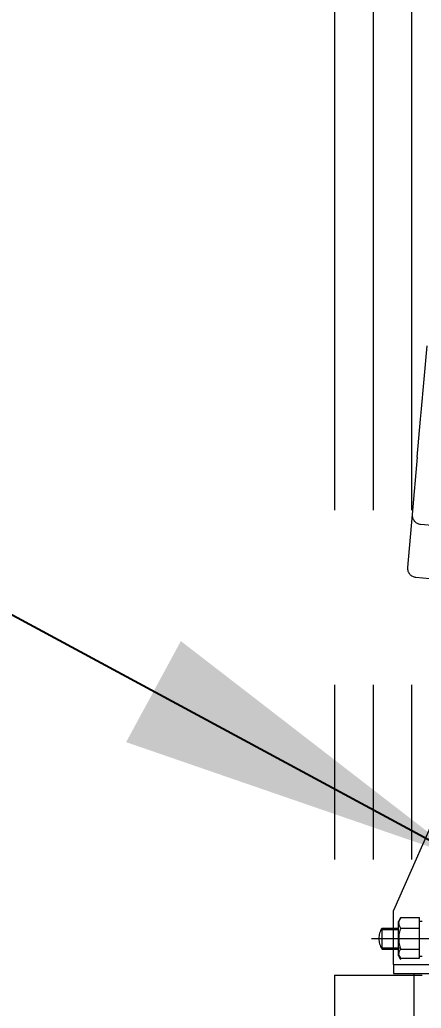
# Model space of a CAD drawing. Header units: inches. Extents: x 0 to 157513, y -28488 to 35640.
# Drawn here: x 9076 to 9305, y 17118 to 17684 of the extents above; entities that cross this region are included whole.
import ezdxf

# ---------------------------------------------------------------- set-up
doc = ezdxf.new("R2010")
doc.units = ezdxf.units.IN
doc.header["$LTSCALE"] = 400
doc.header["$MEASUREMENT"] = 0
doc.linetypes.add('PHANTOM', pattern=[2.5, 1.25, -0.25, 0.25, -0.25, 0.25, -0.25])
doc.layers.add('BF STR', color=8, linetype='PHANTOM', lineweight=5)
doc.layers.add('DIM', color=1, linetype='Continuous')
doc.styles.add('ROMANS', font='romans')
doc.dimstyles.new('SAM2 60 SC', dxfattribs={"dimscale": 60, "dimtxt": 2.5, "dimasz": 2.5, "dimexe": 1.25, "dimexo": 0.625, "dimtad": 1, "dimtoh": 1, "dimdec": 0, "dimdsep": 46, "dimtxsty": 'ROMANS', "dimblk": 'OBLIQUE', "dimcen": 2.5, "dimclrd": 1, "dimclre": 1, "dimclrt": 256, "dimadec": 0, "dimazin": 2, "dimtfac": 1, "dimtdec": 0, "dimtofl": 0, "dimtmove": 0, "dimatfit": 3, "dimfxl": 1, "dimtolj": 1, "dimtzin": 0, "dimarcsym": 1})
doc.dimstyles.new('STANDARD$7', dxfattribs={"dimscale": 25, "dimtxt": 2.5, "dimasz": 2.5, "dimexe": 1.5, "dimexo": 1, "dimgap": 1, "dimtad": 1, "dimdec": 3, "dimzin": 12, "dimdsep": 46, "dimtxsty": 'ROMANS', "dimcen": 125, "dimclrd": 1, "dimclre": 1, "dimclrt": 7, "dimadec": 0, "dimazin": 3, "dimtp": 0.051, "dimtm": 0.032, "dimtfac": 0.6, "dimtdec": 3, "dimtmove": 0, "dimatfit": 3, "dimfxl": 1, "dimtvp": 1, "dimtolj": 1, "dimtzin": 0, "dimarcsym": 1})

# ---------------------------------------------------------------- blocks, each defined once
blk = doc.blocks.new('convcs611bc3')
at = {"layer": 'BF STR'}
for p, q in [((-32333.96, 66527.84, 340.94), (-32333.96, 65637.64, -1663.13)), ((-32311.96, 66527.84, 374.48), (-32311.96, 64483.84, -36.95)), ((-32289.96, 66527.84, 340.94), (-32289.96, 65637.64, -1663.13)), ((-32284.5, 66083.78, -910.92), (-32281.16, 66121.86, -910.92)), ((-32284.83, 66079.97, -910.92), (-32284.5, 66083.78, -910.92)), ((-32286.74, 66058.12, -910.92), (-32284.83, 66079.97, -910.92)), ((-32286.74, 66058.12, -910.92), (-32289.61, 66025.36, -910.92)), ((-32200.68, 66025.61, -910.92), (-32300.27, 65798.73, -910.92)), ((-32289.61, 66025.36, -910.92), (-32292.26, 65994.99, -910.92)), ((-32284.92, 66019.77, -910.92), (-32258.26, 66017.44, -910.92)), ((-32287.58, 65989.41, -910.92), (-32287.58, 65989.41, -910.92)), ((-32287.58, 65989.41, -910.92), (-32260.92, 65987.07, -910.92)), ((-32300.27, 65767.8, -910.92), (-32300.27, 65798.73, -910.92)), ((-32296.14, 65794.64, -1665.06), (-32297.39, 65792.47, -1665.06)), ((-32297.39, 65772.8, -1665.06), (-32297.39, 65792.47, -1665.06)), ((-32296.14, 65794.64, -1665.06), (-32285.39, 65794.64, -1665.06)), ((-32285.39, 65771.49, -1665.06), (-32285.39, 65794.64, -1665.06)), ((-32285.39, 65792.64, -1665.06), (-32283.89, 65792.64, -1665.06)), ((-32306.89, 65776.64, -1665.06), (-32306.89, 65788.64, -1665.06)), ((-32306.89, 65788.64, -1665.06), (-32297.39, 65788.64, -1665.06)), ((-32306.89, 65787.89, -1665.06), (-32297.39, 65787.89, -1665.06)), ((-32296.14, 65788.64, -1665.06), (-32285.39, 65788.64, -1665.06)), ((-32312.8, 65782.64, -1665.06), (-32222.89, 65782.64, -1665.06)), ((-32306.89, 65777.39, -1665.06), (-32296.44, 65777.39, -1665.06)), ((-32306.89, 65776.64, -1665.06), (-32297.39, 65776.64, -1665.06)), ((-32296.14, 65776.64, -1665.06), (-32285.39, 65776.64, -1665.06)), ((-32296.14, 65771.49, -1665.06), (-32297.39, 65773.65, -1665.06)), ((-32296.14, 65771.49, -1665.06), (-32285.39, 65771.49, -1665.06)), ((-32285.39, 65772.64, -1665.06), (-32283.89, 65772.64, -1665.06)), ((-32300.27, 65767.8, -910.92), (-32201.75, 65767.8, -910.92)), ((-32300.27, 65767.8, -910.92), (-32300.27, 65762.64, -910.92)), ((-32333.96, 65761.71, -991.61), (-32333.96, 64643.84, -991.61)), ((-32333.96, 65761.71, -991.61), (-32283.89, 65761.71, -1665.06)), ((-32300.27, 65762.64, -910.92), (-32201.75, 65762.64, -910.92)), ((-32288.66, 65762.64, -991.61), (-32288.66, 64643.84, -991.61))]:
    blk.add_line(p, q, dxfattribs=at)
for centre, radius, start, end in [((-32284.47, 66024.91, -910.92), 5.16, 175, 265), ((-32287.13, 65994.54, -910.92), 5.16, 175, 265), ((-32293.14, 65791.64, -1665.06), 4.24, 135, 225), ((-32297.79, 65782.64, -1665.06), 10.9, 146.6036, 213.3964), ((-32282.36, 65782.64, -1665.06), 15.02, 156.4634, 203.5366), ((-32293.14, 65773.64, -1665.06), 4.24, 135, 225)]:
    blk.add_arc(centre, radius, start, end, dxfattribs=at)
blk = doc.blocks.new('_OBLIQUE')
at = {"color": 0, "linetype": 'ByBlock'}
blk.add_line((-0.5, -0.5), (0.5, 0.5), dxfattribs=at)
blk = doc.blocks.new('*D340')
at = {"color": 1, "lineweight": -2}
for p, q in [((9683.35, 17858.59), (4248.74, 17858.59)), ((4323.74, 17858.59), (4323.74, 16009.19)), ((6813.36, 16009.19), (4248.74, 16009.19))]:
    blk.add_line(p, q, dxfattribs=at)
at = {"layer": 'Defpoints', "color": 0}
for p in [(9720.85, 17858.59, -27.61), (4323.74, 16009.19), (6850.86, 16009.19, 169.38)]:
    blk.add_point(p, dxfattribs=at)
at = {"color": 1, "lineweight": -2, "xscale": 150, "yscale": 150, "zscale": 150}
for p, rotation in [((4323.74, 17858.59), 90), ((4323.74, 16009.19), 270)]:
    blk.add_blockref('_OBLIQUE', p, dxfattribs=dict(at, rotation=rotation))
at = {"insert": (4211.24, 16933.89), "char_height": 150, "attachment_point": 5, "rotation": 90, "style": 'ROMANS'}
blk.add_mtext('\\A1;1849', dxfattribs=at)

msp = doc.modelspace()

# ---------------------------------------------------------------- block references
msp.add_blockref('convcs611bc3', (41589.75, -48624.65, -547.41))

# ---------------------------------------------------------------- dimensions: what is measured, and where the dimension line sits
dim = msp.add_linear_dim(base=(4323.74, 16009.19), p1=(9720.85, 17858.59, -27.61), p2=(6850.86, 16009.19, 169.38), angle=90, dimstyle='SAM2 60 SC', override={"dimtoh": 0})
dim.commit()
dim.dimension.update_dxf_attribs({"geometry": '*D340', "text_midpoint": (4211.24, 16933.89)})

# ---------------------------------------------------------------- leaders
at = {"layer": 'DIM', "annotation_type": 0, "has_hookline": 1, "hookline_direction": 1, "text_width": 1125.24}
msp.add_leader([(9328.2, 17204.19, -2235.9), (8944.49, 17411.65, -2235.9), (8744.49, 17411.65, -2235.9)], dimstyle='STANDARD$7', override={"dimscale": 80, "dimexe": 1, "dimdec": 2, "dimpost": '', "dimcen": 0.9, "dimadec": 1, "dimtp": 0, "dimtm": 0, "dimtfac": 1, "dimtdec": 0, "dimatfit": 0, "dimfxl": 1.5, "dimtvp": 0, "dimtfillclr": 256}, dxfattribs=at)

doc.saveas('drawing.dxf')
